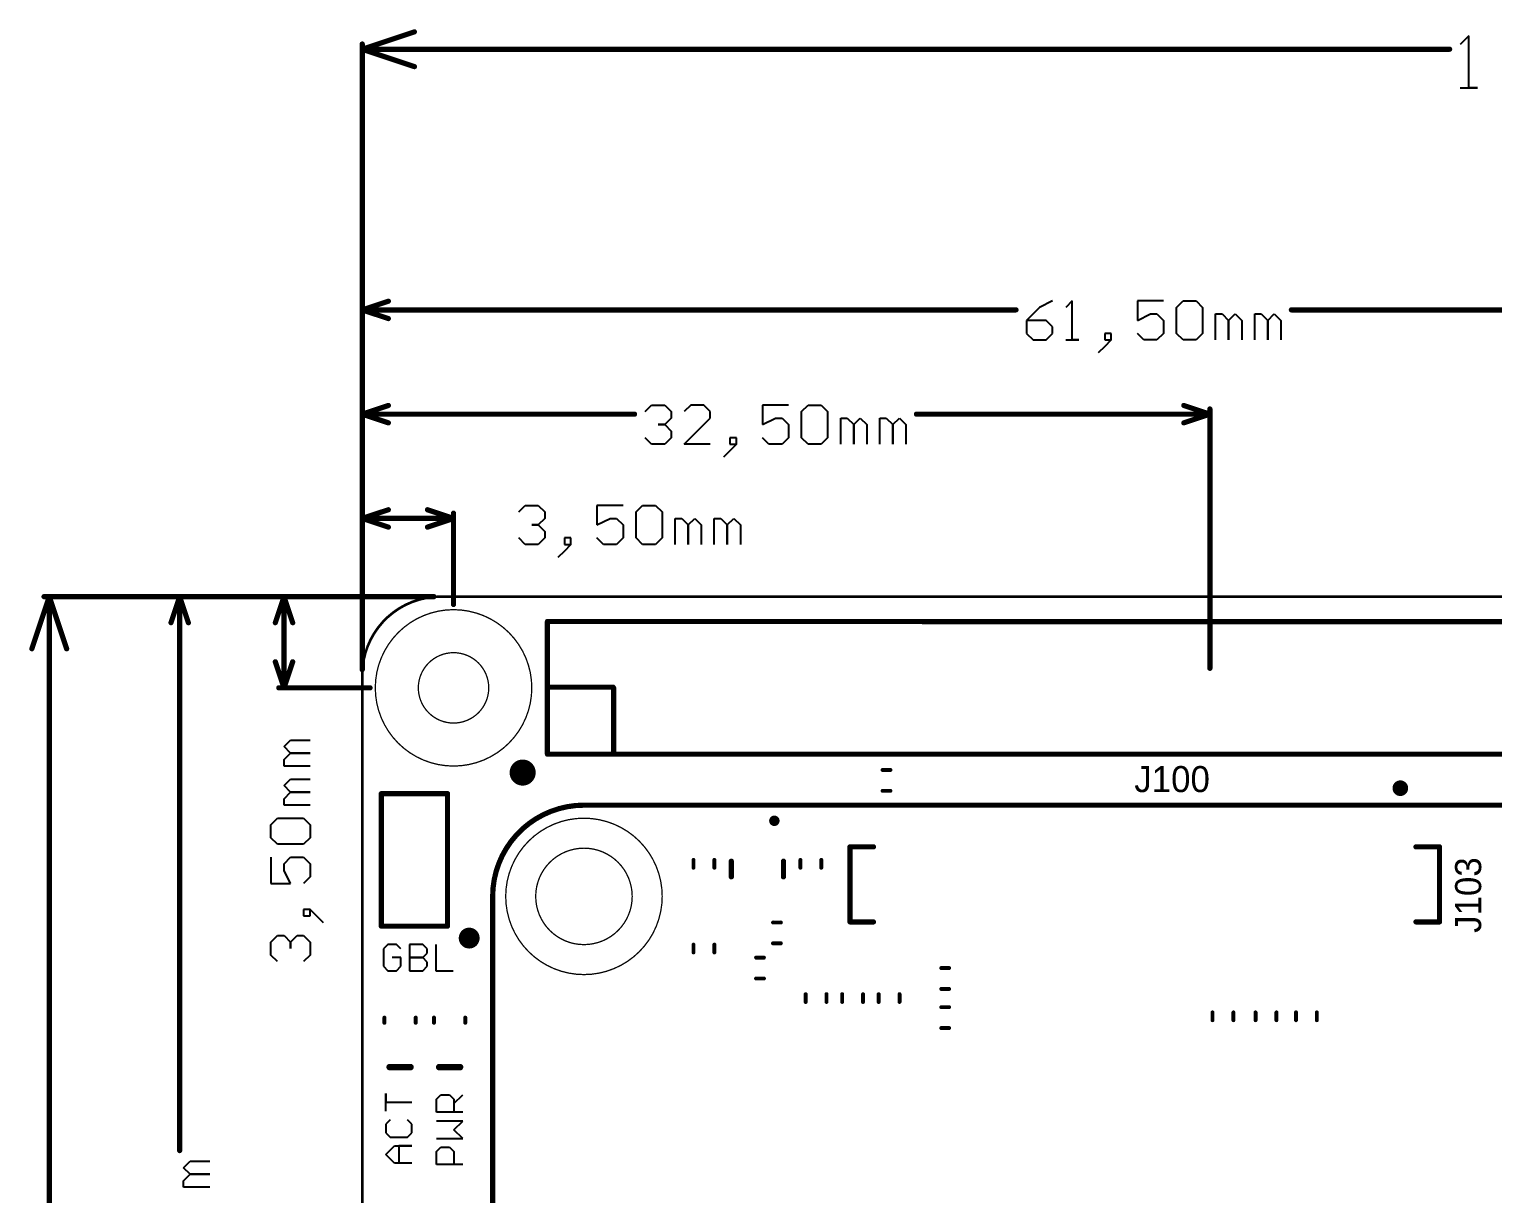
# Model space of a CAD drawing. Extents: x -13 to 144, y -25 to 122.
# Drawn here: x -12.8 to 43.3, y 77.1 to 121.8 of the extents above; entities that cross this region are included whole.
import ezdxf

# ---------------------------------------------------------------- set-up
doc = ezdxf.new("R2010")
doc.units = 0
doc.layers.get('0').update_dxf_attribs({"linetype": 'CONTINUOUS'})
for name, color, linetype in [('MECHANICAL1', 6, 'CONTINUOUS'), ('MECHANICAL10', 56, 'CONTINUOUS'), ('MECHANICAL15', 56, 'CONTINUOUS'), ('TOPOVERLAY', 2, 'CONTINUOUS')]:
    doc.layers.add(name, color=color, linetype=linetype)

# ---------------------------------------------------------------- blocks, each defined once
blk = doc.blocks.new('MOD_RPI_CM4_P40_C150_A2_17')
at = {"layer": 'TOPOVERLAY', "const_width": 0.2}
for points in [[(-20, 24, -0.414214), (-16.5, 27.5)], [(16.5, 27.5, -0.414214), (20, 24)], [(-16.5, -27.5, -0.414214), (-20, -24)], [(20, -24, -0.414214), (16.5, -27.5)]]:
    blk.add_lwpolyline(points, format="xyb", dxfattribs=at)
for points in [[(16.5, 27.5), (-16.5, 27.5)], [(-20, 24), (-20, -24)], [(20, 24), (20, -24)], [(-18.4, 13.8), (-18.4, 12.9)], [(-18.4, 13.8), (-15.52, 13.8)], [(-15.52, 13.8), (-15.52, 12.9)], [(15.52, 13.8), (18.4, 13.8)], [(15.52, 13.8), (15.52, 12.9)], [(18.4, 13.8), (18.4, 12.9)], [(-18.4, -7.9), (-18.4, -8.8)], [(-15.52, -7.9), (-15.52, -8.8)], [(15.52, -7.9), (15.52, -8.8)], [(18.4, -7.9), (18.4, -8.8)], [(-18.4, -8.8), (-15.52, -8.8)], [(15.52, -8.8), (18.4, -8.8)], [(16.5, -27.5), (-16.5, -27.5)]]:
    blk.add_lwpolyline(points, dxfattribs=at)
at = {"layer": 'TOPOVERLAY'}
for points, const_width in [([(-16.55, 27.5, 1), (-16.45, 27.5, 1)], 0.1), ([(-16.55, 27.5, 1), (-16.45, 27.5, 1)], 0.1), ([(16.45, 27.5, 1), (16.55, 27.5, 1)], 0.1), ([(16.45, 27.5, 1), (16.55, 27.5, 1)], 0.1), ([(-20.05, 24, 1), (-19.95, 24, 1)], 0.1), ([(-20.05, 24, 1), (-19.95, 24, 1)], 0.1), ([(19.95, 24, 1), (20.05, 24, 1)], 0.1), ([(19.95, 24, 1), (20.05, 24, 1)], 0.1), ([(-18.45, 13.8, 1), (-18.35, 13.8, 1)], 0.1), ([(-18.45, 13.8, 1), (-18.35, 13.8, 1)], 0.1), ([(-15.57, 13.8, 1), (-15.47, 13.8, 1)], 0.1), ([(-15.57, 13.8, 1), (-15.47, 13.8, 1)], 0.1), ([(15.47, 13.8, 1), (15.57, 13.8, 1)], 0.1), ([(15.47, 13.8, 1), (15.57, 13.8, 1)], 0.1), ([(18.35, 13.8, 1), (18.45, 13.8, 1)], 0.1), ([(18.35, 13.8, 1), (18.45, 13.8, 1)], 0.1), ([(-18.45, 12.9, 1), (-18.35, 12.9, 1)], 0.1), ([(-15.57, 12.9, 1), (-15.47, 12.9, 1)], 0.1), ([(15.47, 12.9, 1), (15.57, 12.9, 1)], 0.1), ([(18.35, 12.9, 1), (18.45, 12.9, 1)], 0.1), ([(20.8, -7.3, 1), (20.5, -7.3, 1)], 0.3), ([(20.425, -7.3, 1), (20.575, -7.3, 1)], 0.15), ([(20.725, -7.3, 1), (20.875, -7.3, 1)], 0.15), ([(-18.45, -7.9, 1), (-18.35, -7.9, 1)], 0.1), ([(-15.57, -7.9, 1), (-15.47, -7.9, 1)], 0.1), ([(15.47, -7.9, 1), (15.57, -7.9, 1)], 0.1), ([(18.35, -7.9, 1), (18.45, -7.9, 1)], 0.1), ([(-18.45, -8.8, 1), (-18.35, -8.8, 1)], 0.1), ([(-18.45, -8.8, 1), (-18.35, -8.8, 1)], 0.1), ([(-15.57, -8.8, 1), (-15.47, -8.8, 1)], 0.1), ([(-15.57, -8.8, 1), (-15.47, -8.8, 1)], 0.1), ([(15.47, -8.8, 1), (15.57, -8.8, 1)], 0.1), ([(15.47, -8.8, 1), (15.57, -8.8, 1)], 0.1), ([(18.35, -8.8, 1), (18.45, -8.8, 1)], 0.1), ([(18.35, -8.8, 1), (18.45, -8.8, 1)], 0.1), ([(-20.05, -24, 1), (-19.95, -24, 1)], 0.1), ([(-20.05, -24, 1), (-19.95, -24, 1)], 0.1), ([(19.95, -24, 1), (20.05, -24, 1)], 0.1), ([(19.95, -24, 1), (20.05, -24, 1)], 0.1), ([(-16.55, -27.5, 1), (-16.45, -27.5, 1)], 0.1), ([(-16.55, -27.5, 1), (-16.45, -27.5, 1)], 0.1), ([(16.45, -27.5, 1), (16.55, -27.5, 1)], 0.1), ([(16.45, -27.5, 1), (16.55, -27.5, 1)], 0.1)]:
    blk.add_lwpolyline(points, format="xyb", close=True, dxfattribs=dict(at, const_width=const_width))
blk = doc.blocks.new('ICC_SOT363_SC70_6_TSSOP6_P')
at = {"layer": 'TOPOVERLAY', "const_width": 0.2}
for points in [[(-1, 0.3), (-1, -0.3)], [(1, 0.3), (1, -0.3)]]:
    blk.add_lwpolyline(points, dxfattribs=at)
at = {"layer": 'TOPOVERLAY'}
for points, const_width in [([(-1.05, 0.3, 1), (-0.95, 0.3, 1)], 0.1), ([(0.95, 0.3, 1), (1.05, 0.3, 1)], 0.1), ([(-1.05, -0.3, 1), (-0.95, -0.3, 1)], 0.1), ([(0.95, -0.3, 1), (1.05, -0.3, 1)], 0.1), ([(-0.55, -1.85, 1), (-0.75, -1.85, 1)], 0.2), ([(-0.8, -1.85, 1), (-0.7, -1.85, 1)], 0.1), ([(-0.6, -1.85, 1), (-0.5, -1.85, 1)], 0.1)]:
    blk.add_lwpolyline(points, format="xyb", close=True, dxfattribs=dict(at, const_width=const_width))
blk = doc.blocks.new('RES_0603_R_140')
at = {"layer": 'TOPOVERLAY', "const_width": 0.15}
for points in [[(0.15, 0.4), (-0.15, 0.4)], [(0.15, -0.4), (-0.15, -0.4)]]:
    blk.add_lwpolyline(points, dxfattribs=at)
at = {"layer": 'TOPOVERLAY', "const_width": 0.075}
for points in [[(-0.188, 0.4, 1), (-0.112, 0.4, 1)], [(0.112, 0.4, 1), (0.188, 0.4, 1)], [(-0.188, -0.4, 1), (-0.112, -0.4, 1)], [(0.112, -0.4, 1), (0.188, -0.4, 1)]]:
    blk.add_lwpolyline(points, format="xyb", close=True, dxfattribs=at)
blk = doc.blocks.new('RES_0603_R_146')
at = {"layer": 'TOPOVERLAY', "const_width": 0.15}
for points in [[(-0.15, 0.4), (0.15, 0.4)], [(-0.15, -0.4), (0.15, -0.4)]]:
    blk.add_lwpolyline(points, dxfattribs=at)
at = {"layer": 'TOPOVERLAY', "const_width": 0.075}
for points in [[(-0.188, 0.4, 1), (-0.112, 0.4, 1)], [(0.112, 0.4, 1), (0.188, 0.4, 1)], [(-0.188, -0.4, 1), (-0.112, -0.4, 1)], [(0.112, -0.4, 1), (0.188, -0.4, 1)]]:
    blk.add_lwpolyline(points, format="xyb", close=True, dxfattribs=at)
blk = doc.blocks.new('RES_0603_R_147')
at = {"layer": 'TOPOVERLAY', "const_width": 0.15}
for points in [[(-0.15, 0.4), (0.15, 0.4)], [(-0.15, -0.4), (0.15, -0.4)]]:
    blk.add_lwpolyline(points, dxfattribs=at)
at = {"layer": 'TOPOVERLAY', "const_width": 0.075}
for points in [[(-0.188, 0.4, 1), (-0.112, 0.4, 1)], [(0.112, 0.4, 1), (0.188, 0.4, 1)], [(-0.188, -0.4, 1), (-0.112, -0.4, 1)], [(0.112, -0.4, 1), (0.188, -0.4, 1)]]:
    blk.add_lwpolyline(points, format="xyb", close=True, dxfattribs=at)
blk = doc.blocks.new('RES_0603_R_150')
at = {"layer": 'TOPOVERLAY', "const_width": 0.15}
for points in [[(-0.15, 0.4), (0.15, 0.4)], [(-0.15, -0.4), (0.15, -0.4)]]:
    blk.add_lwpolyline(points, dxfattribs=at)
at = {"layer": 'TOPOVERLAY', "const_width": 0.075}
for points in [[(-0.188, 0.4, 1), (-0.112, 0.4, 1)], [(0.112, 0.4, 1), (0.188, 0.4, 1)], [(-0.188, -0.4, 1), (-0.112, -0.4, 1)], [(0.112, -0.4, 1), (0.188, -0.4, 1)]]:
    blk.add_lwpolyline(points, format="xyb", close=True, dxfattribs=at)
blk = doc.blocks.new('RES_0603_R_151')
at = {"layer": 'TOPOVERLAY', "const_width": 0.15}
for points in [[(-0.15, 0.4), (0.15, 0.4)], [(-0.15, -0.4), (0.15, -0.4)]]:
    blk.add_lwpolyline(points, dxfattribs=at)
at = {"layer": 'TOPOVERLAY', "const_width": 0.075}
for points in [[(-0.188, 0.4, 1), (-0.112, 0.4, 1)], [(0.112, 0.4, 1), (0.188, 0.4, 1)], [(-0.188, -0.4, 1), (-0.112, -0.4, 1)], [(0.112, -0.4, 1), (0.188, -0.4, 1)]]:
    blk.add_lwpolyline(points, format="xyb", close=True, dxfattribs=at)
blk = doc.blocks.new('RES_0603_R_152')
at = {"layer": 'TOPOVERLAY', "const_width": 0.15}
for points in [[(-0.15, 0.4), (0.15, 0.4)], [(-0.15, -0.4), (0.15, -0.4)]]:
    blk.add_lwpolyline(points, dxfattribs=at)
at = {"layer": 'TOPOVERLAY', "const_width": 0.075}
for points in [[(-0.188, 0.4, 1), (-0.112, 0.4, 1)], [(0.112, 0.4, 1), (0.188, 0.4, 1)], [(-0.188, -0.4, 1), (-0.112, -0.4, 1)], [(0.112, -0.4, 1), (0.188, -0.4, 1)]]:
    blk.add_lwpolyline(points, format="xyb", close=True, dxfattribs=at)
blk = doc.blocks.new('RES_0603_R_153')
at = {"layer": 'TOPOVERLAY', "const_width": 0.15}
for points in [[(0.15, 0.4), (-0.15, 0.4)], [(0.15, -0.4), (-0.15, -0.4)]]:
    blk.add_lwpolyline(points, dxfattribs=at)
at = {"layer": 'TOPOVERLAY', "const_width": 0.075}
for points in [[(-0.188, 0.4, 1), (-0.112, 0.4, 1)], [(0.112, 0.4, 1), (0.188, 0.4, 1)], [(-0.188, -0.4, 1), (-0.112, -0.4, 1)], [(0.112, -0.4, 1), (0.188, -0.4, 1)]]:
    blk.add_lwpolyline(points, format="xyb", close=True, dxfattribs=at)
blk = doc.blocks.new('RES_0603_R_154')
at = {"layer": 'TOPOVERLAY', "const_width": 0.15}
for points in [[(0.15, 0.4), (-0.15, 0.4)], [(0.15, -0.4), (-0.15, -0.4)]]:
    blk.add_lwpolyline(points, dxfattribs=at)
at = {"layer": 'TOPOVERLAY', "const_width": 0.075}
for points in [[(-0.188, 0.4, 1), (-0.112, 0.4, 1)], [(0.112, 0.4, 1), (0.188, 0.4, 1)], [(-0.188, -0.4, 1), (-0.112, -0.4, 1)], [(0.112, -0.4, 1), (0.188, -0.4, 1)]]:
    blk.add_lwpolyline(points, format="xyb", close=True, dxfattribs=at)
blk = doc.blocks.new('LED_0805_GRN_R_159')
at = {"layer": 'TOPOVERLAY'}
for points, const_width in [([(-0.1, 0.6), (0.1, 0.6)], 0.15), ([(-1.8, 0.4), (-1.8, -0.4)], 0.25), ([(-0.1, -0.6), (0.1, -0.6)], 0.15)]:
    blk.add_lwpolyline(points, dxfattribs=dict(at, const_width=const_width))
for points, const_width in [([(-0.138, 0.6, 1), (-0.062, 0.6, 1)], 0.075), ([(0.062, 0.6, 1), (0.138, 0.6, 1)], 0.075), ([(-1.862, 0.4, 1), (-1.737, 0.4, 1)], 0.125), ([(-1.862, -0.4, 1), (-1.737, -0.4, 1)], 0.125), ([(-0.138, -0.6, 1), (-0.062, -0.6, 1)], 0.075), ([(0.062, -0.6, 1), (0.138, -0.6, 1)], 0.075)]:
    blk.add_lwpolyline(points, format="xyb", close=True, dxfattribs=dict(at, const_width=const_width))
blk = doc.blocks.new('LED_0805_RED_R_160')
at = {"layer": 'TOPOVERLAY'}
for points, const_width in [([(-0.1, 0.6), (0.1, 0.6)], 0.15), ([(-1.8, 0.4), (-1.8, -0.4)], 0.25), ([(-0.1, -0.6), (0.1, -0.6)], 0.15)]:
    blk.add_lwpolyline(points, dxfattribs=dict(at, const_width=const_width))
for points, const_width in [([(-0.138, 0.6, 1), (-0.062, 0.6, 1)], 0.075), ([(0.062, 0.6, 1), (0.138, 0.6, 1)], 0.075), ([(-1.862, 0.4, 1), (-1.737, 0.4, 1)], 0.125), ([(-1.862, -0.4, 1), (-1.737, -0.4, 1)], 0.125), ([(-0.138, -0.6, 1), (-0.062, -0.6, 1)], 0.075), ([(0.062, -0.6, 1), (0.138, -0.6, 1)], 0.075)]:
    blk.add_lwpolyline(points, format="xyb", close=True, dxfattribs=dict(at, const_width=const_width))
blk = doc.blocks.new('CON_HDR_P254_2X20M_STR_164')
at = {"layer": 'TOPOVERLAY', "const_width": 0.2}
for points in [[(-25.4, 2.545), (25.4, 2.54)], [(-25.4, -2.545), (-25.4, 2.545)], [(25.4, -2.545), (25.4, 2.535)], [(-25.38, 0.025), (-22.88, 0.025)], [(-22.86, -2.545), (-22.86, -0.005)], [(-25.4, -2.545), (25.4, -2.545)]]:
    blk.add_lwpolyline(points, dxfattribs=at)
at = {"layer": 'TOPOVERLAY'}
for points, const_width in [([(-25.45, 2.545, 1), (-25.35, 2.545, 1)], 0.1), ([(-25.45, 2.545, 1), (-25.35, 2.545, 1)], 0.1), ([(25.35, 2.54, 1), (25.45, 2.54, 1)], 0.1), ([(25.35, 2.535, 1), (25.45, 2.535, 1)], 0.1), ([(-25.43, 0.025, 1), (-25.33, 0.025, 1)], 0.1), ([(-22.93, 0.025, 1), (-22.83, 0.025, 1)], 0.1), ([(-22.91, -0.005, 1), (-22.81, -0.005, 1)], 0.1), ([(-26.1, -3.25, 1), (-26.6, -3.25, 1)], 0.5), ([(-25.45, -2.545, 1), (-25.35, -2.545, 1)], 0.1), ([(-25.45, -2.545, 1), (-25.35, -2.545, 1)], 0.1), ([(-22.91, -2.545, 1), (-22.81, -2.545, 1)], 0.1), ([(25.35, -2.545, 1), (25.45, -2.545, 1)], 0.1), ([(25.35, -2.545, 1), (25.45, -2.545, 1)], 0.1), ([(-26.725, -3.25, 1), (-26.475, -3.25, 1)], 0.25), ([(-26.225, -3.25, 1), (-25.975, -3.25, 1)], 0.25)]:
    blk.add_lwpolyline(points, format="xyb", close=True, dxfattribs=dict(at, const_width=const_width))
blk = doc.blocks.new('CON_HDR_P254_1X02_STR_165')
at = {"layer": 'TOPOVERLAY', "const_width": 0.2}
for points in [[(-2.54, 1.27), (2.54, 1.27)], [(-2.54, 1.27), (-2.54, -1.27)], [(2.54, 1.27), (2.54, -1.27)], [(-2.54, -1.27), (2.54, -1.27)]]:
    blk.add_lwpolyline(points, dxfattribs=at)
at = {"layer": 'TOPOVERLAY'}
for points, const_width in [([(-2.59, 1.27, 1), (-2.49, 1.27, 1)], 0.1), ([(-2.59, 1.27, 1), (-2.49, 1.27, 1)], 0.1), ([(2.49, 1.27, 1), (2.59, 1.27, 1)], 0.1), ([(2.49, 1.27, 1), (2.59, 1.27, 1)], 0.1), ([(-2.59, -1.27, 1), (-2.49, -1.27, 1)], 0.1), ([(-2.59, -1.27, 1), (-2.49, -1.27, 1)], 0.1), ([(2.49, -1.27, 1), (2.59, -1.27, 1)], 0.1), ([(2.49, -1.27, 1), (2.59, -1.27, 1)], 0.1), ([(-2.8, -2.1, 1), (-3.2, -2.1, 1)], 0.4), ([(-3.3, -2.1, 1), (-3.1, -2.1, 1)], 0.2), ([(-2.9, -2.1, 1), (-2.7, -2.1, 1)], 0.2)]:
    blk.add_lwpolyline(points, format="xyb", close=True, dxfattribs=dict(at, const_width=const_width))
blk = doc.blocks.new('CAP_0603_R_197')
at = {"layer": 'TOPOVERLAY', "const_width": 0.15}
for points in [[(0.15, 0.4), (-0.15, 0.4)], [(0.15, -0.4), (-0.15, -0.4)]]:
    blk.add_lwpolyline(points, dxfattribs=at)
at = {"layer": 'TOPOVERLAY', "const_width": 0.075}
for points in [[(-0.188, 0.4, 1), (-0.112, 0.4, 1)], [(0.112, 0.4, 1), (0.188, 0.4, 1)], [(-0.188, -0.4, 1), (-0.112, -0.4, 1)], [(0.112, -0.4, 1), (0.188, -0.4, 1)]]:
    blk.add_lwpolyline(points, format="xyb", close=True, dxfattribs=at)
blk = doc.blocks.new('RES_0603_R_203')
at = {"layer": 'TOPOVERLAY', "const_width": 0.15}
for points in [[(0.15, 0.4), (-0.15, 0.4)], [(0.15, -0.4), (-0.15, -0.4)]]:
    blk.add_lwpolyline(points, dxfattribs=at)
at = {"layer": 'TOPOVERLAY', "const_width": 0.075}
for points in [[(-0.188, 0.4, 1), (-0.112, 0.4, 1)], [(0.112, 0.4, 1), (0.188, 0.4, 1)], [(-0.188, -0.4, 1), (-0.112, -0.4, 1)], [(0.112, -0.4, 1), (0.188, -0.4, 1)]]:
    blk.add_lwpolyline(points, format="xyb", close=True, dxfattribs=at)
blk = doc.blocks.new('RES_0603_R_217')
at = {"layer": 'TOPOVERLAY', "const_width": 0.15}
for points in [[(0.15, 0.4), (-0.15, 0.4)], [(0.15, -0.4), (-0.15, -0.4)]]:
    blk.add_lwpolyline(points, dxfattribs=at)
at = {"layer": 'TOPOVERLAY', "const_width": 0.075}
for points in [[(-0.188, 0.4, 1), (-0.112, 0.4, 1)], [(0.112, 0.4, 1), (0.188, 0.4, 1)], [(-0.188, -0.4, 1), (-0.112, -0.4, 1)], [(0.112, -0.4, 1), (0.188, -0.4, 1)]]:
    blk.add_lwpolyline(points, format="xyb", close=True, dxfattribs=at)
blk = doc.blocks.new('RES_0603_R_222')
at = {"layer": 'TOPOVERLAY', "const_width": 0.15}
for points in [[(0.15, 0.4), (-0.15, 0.4)], [(0.15, -0.4), (-0.15, -0.4)]]:
    blk.add_lwpolyline(points, dxfattribs=at)
at = {"layer": 'TOPOVERLAY', "const_width": 0.075}
for points in [[(-0.188, 0.4, 1), (-0.112, 0.4, 1)], [(0.112, 0.4, 1), (0.188, 0.4, 1)], [(-0.188, -0.4, 1), (-0.112, -0.4, 1)], [(0.112, -0.4, 1), (0.188, -0.4, 1)]]:
    blk.add_lwpolyline(points, format="xyb", close=True, dxfattribs=at)
blk = doc.blocks.new('RES_0603_R_224')
at = {"layer": 'TOPOVERLAY', "const_width": 0.15}
for points in [[(0.15, 0.4), (-0.15, 0.4)], [(0.15, -0.4), (-0.15, -0.4)]]:
    blk.add_lwpolyline(points, dxfattribs=at)
at = {"layer": 'TOPOVERLAY', "const_width": 0.075}
for points in [[(-0.188, 0.4, 1), (-0.112, 0.4, 1)], [(0.112, 0.4, 1), (0.188, 0.4, 1)], [(-0.188, -0.4, 1), (-0.112, -0.4, 1)], [(0.112, -0.4, 1), (0.188, -0.4, 1)]]:
    blk.add_lwpolyline(points, format="xyb", close=True, dxfattribs=at)
blk = doc.blocks.new('CAP_0603_R_225')
at = {"layer": 'TOPOVERLAY', "const_width": 0.15}
for points in [[(0.15, 0.4), (-0.15, 0.4)], [(0.15, -0.4), (-0.15, -0.4)]]:
    blk.add_lwpolyline(points, dxfattribs=at)
at = {"layer": 'TOPOVERLAY', "const_width": 0.075}
for points in [[(-0.188, 0.4, 1), (-0.112, 0.4, 1)], [(0.112, 0.4, 1), (0.188, 0.4, 1)], [(-0.188, -0.4, 1), (-0.112, -0.4, 1)], [(0.112, -0.4, 1), (0.188, -0.4, 1)]]:
    blk.add_lwpolyline(points, format="xyb", close=True, dxfattribs=at)

msp = doc.modelspace()

# ---------------------------------------------------------------- linework, layer by layer
at = {"layer": 'MECHANICAL1', "const_width": 0.1}
msp.add_lwpolyline([(0, 97, -0.414214), (3, 100)], format="xyb", dxfattribs=at)
for points in [[(3, 100), (97, 100)], [(0, 97), (0, 3)]]:
    msp.add_lwpolyline(points, dxfattribs=at)
at = {"layer": 'MECHANICAL1', "const_width": 0.05}
for points in [[(2.975, 100, 1), (3.025, 100, 1)], [(2.975, 100, 1), (3.025, 100, 1)], [(-0.025, 97, 1), (0.025, 97, 1)], [(-0.025, 97, 1), (0.025, 97, 1)]]:
    msp.add_lwpolyline(points, format="xyb", close=True, dxfattribs=at)
at = {"layer": 'MECHANICAL10'}
for p, q in [((42.429, 121.514), (42.096, 121.181)), ((42.429, 119.515), (42.429, 121.514)), ((42.096, 119.515), (42.762, 119.515)), ((42.762, 119.515), (42.429, 119.515))]:
    msp.add_line(p, q, dxfattribs=at)
at = {"layer": 'MECHANICAL10', "const_width": 0.2}
for points in [[(0, 121), (2, 121.667)], [(0, 97.25), (0, 121.2)], [(0, 121), (2, 120.333)], [(0, 121), (41.69, 121)], [(-12.667, 98), (-12, 100)], [(-12.2, 100), (2.75, 100)], [(-12, 100), (-11.333, 98)], [(-12, 57.498), (-12, 100)]]:
    msp.add_lwpolyline(points, dxfattribs=at)
at = {"layer": 'MECHANICAL10', "const_width": 0.1}
for points in [[(1.95, 121.667, 1), (2.05, 121.667, 1)], [(-0.05, 121.2, 1), (0.05, 121.2, 1)], [(-0.05, 121, 1), (0.05, 121, 1)], [(-0.05, 121, 1), (0.05, 121, 1)], [(-0.05, 121, 1), (0.05, 121, 1)], [(41.64, 121, 1), (41.74, 121, 1)], [(1.95, 120.333, 1), (2.05, 120.333, 1)], [(-12.25, 100, 1), (-12.15, 100, 1)], [(-12.05, 100, 1), (-11.95, 100, 1)], [(-12.05, 100, 1), (-11.95, 100, 1)], [(-12.05, 100, 1), (-11.95, 100, 1)], [(2.7, 100, 1), (2.8, 100, 1)], [(-12.717, 98, 1), (-12.617, 98, 1)], [(-11.383, 98, 1), (-11.283, 98, 1)], [(-0.05, 97.25, 1), (0.05, 97.25, 1)]]:
    msp.add_lwpolyline(points, format="xyb", close=True, dxfattribs=at)
at = {"layer": 'MECHANICAL15'}
for p, q in [((25.97, 111.098), (25.47, 110.598)), ((26.47, 111.347), (25.97, 111.098)), ((27.22, 111.347), (26.97, 111.098)), ((27.22, 109.848), (27.22, 111.347)), ((30.718, 111.347), (29.719, 111.347)), ((29.719, 111.347), (29.719, 110.598)), ((31.218, 111.098), (31.468, 111.347)), ((31.218, 110.098), (31.218, 111.098)), ((31.468, 111.347), (31.968, 111.347)), ((31.968, 111.347), (32.218, 111.098)), ((32.218, 111.098), (32.218, 110.098)), ((25.47, 110.598), (25.47, 110.098)), ((26.22, 110.598), (25.47, 110.598)), ((26.47, 110.348), (26.22, 110.598)), ((29.719, 110.598), (30.219, 110.848)), ((30.219, 110.848), (30.469, 110.848)), ((30.469, 110.848), (30.718, 110.598)), ((30.718, 110.598), (30.718, 110.098)), ((32.718, 109.848), (32.718, 110.848)), ((32.718, 110.848), (32.968, 110.848)), ((32.968, 110.848), (33.218, 110.598)), ((33.218, 110.598), (33.468, 110.848)), ((33.218, 110.598), (33.218, 109.848)), ((33.218, 109.848), (33.218, 110.598)), ((33.468, 110.848), (33.718, 110.598)), ((33.718, 110.598), (33.718, 109.848)), ((34.217, 109.848), (34.217, 110.848)), ((34.217, 110.848), (34.467, 110.848)), ((34.467, 110.848), (34.717, 110.598)), ((34.717, 110.598), (34.967, 110.848)), ((34.717, 110.598), (34.717, 109.848)), ((34.717, 109.848), (34.717, 110.598)), ((34.967, 110.848), (35.217, 110.598)), ((35.217, 110.598), (35.217, 109.848)), ((25.47, 110.098), (25.72, 109.848)), ((26.22, 109.848), (26.47, 110.098)), ((26.47, 110.098), (26.47, 110.348)), ((28.719, 110.098), (28.469, 110.098)), ((28.469, 110.098), (28.469, 109.848)), ((28.719, 109.848), (28.719, 110.098)), ((29.969, 109.848), (29.719, 110.098)), ((30.718, 110.098), (30.469, 109.848)), ((31.468, 109.848), (31.218, 110.098)), ((32.218, 110.098), (31.968, 109.848)), ((25.72, 109.848), (26.22, 109.848)), ((26.97, 109.848), (27.47, 109.848)), ((27.47, 109.848), (27.22, 109.848)), ((28.469, 109.598), (28.219, 109.348)), ((28.469, 109.598), (28.719, 109.848)), ((28.469, 109.848), (28.719, 109.848)), ((28.719, 109.848), (28.469, 109.598)), ((30.469, 109.848), (29.969, 109.848)), ((31.968, 109.848), (31.468, 109.848)), ((10.845, 107.098), (11.095, 107.347)), ((11.095, 107.347), (11.595, 107.347)), ((11.595, 107.347), (11.845, 107.098)), ((12.595, 107.347), (12.345, 107.098)), ((13.094, 107.347), (12.595, 107.347)), ((13.344, 107.098), (13.094, 107.347)), ((16.343, 107.347), (15.344, 107.347)), ((15.344, 107.347), (15.344, 106.598)), ((16.843, 107.098), (17.093, 107.347)), ((17.093, 107.347), (17.593, 107.347)), ((17.593, 107.347), (17.843, 107.098)), ((11.845, 106.848), (11.595, 106.598)), ((11.845, 107.098), (11.845, 106.848)), ((12.345, 105.848), (13.344, 106.848)), ((13.344, 106.848), (13.344, 107.098)), ((15.344, 106.598), (15.844, 106.848)), ((15.844, 106.848), (16.094, 106.848)), ((16.094, 106.848), (16.343, 106.598)), ((16.843, 106.098), (16.843, 107.098)), ((17.843, 107.098), (17.843, 106.098)), ((18.343, 105.848), (18.343, 106.848)), ((18.343, 106.848), (18.593, 106.848)), ((18.593, 106.848), (18.843, 106.598)), ((18.843, 106.598), (19.093, 106.848)), ((19.093, 106.848), (19.342, 106.598)), ((19.842, 105.848), (19.842, 106.848)), ((19.842, 106.848), (20.092, 106.848)), ((20.092, 106.848), (20.342, 106.598)), ((20.342, 106.598), (20.592, 106.848)), ((20.592, 106.848), (20.842, 106.598)), ((11.095, 105.848), (10.845, 106.098)), ((11.595, 106.598), (11.345, 106.598)), ((11.345, 106.598), (11.595, 106.598)), ((11.595, 106.598), (11.845, 106.348)), ((11.845, 106.098), (11.595, 105.848)), ((11.845, 106.348), (11.845, 106.098)), ((14.344, 106.098), (14.094, 106.098)), ((14.094, 106.098), (14.094, 105.848)), ((14.344, 105.848), (14.344, 106.098)), ((15.594, 105.848), (15.344, 106.098)), ((16.343, 106.098), (16.094, 105.848)), ((16.343, 106.598), (16.343, 106.098)), ((17.093, 105.848), (16.843, 106.098)), ((17.843, 106.098), (17.593, 105.848)), ((18.843, 106.598), (18.843, 105.848)), ((18.843, 105.848), (18.843, 106.598)), ((19.342, 106.598), (19.342, 105.848)), ((20.342, 106.598), (20.342, 105.848)), ((20.342, 105.848), (20.342, 106.598)), ((20.842, 106.598), (20.842, 105.848)), ((11.595, 105.848), (11.095, 105.848)), ((13.344, 105.848), (12.345, 105.848)), ((14.094, 105.598), (13.844, 105.348)), ((14.094, 105.598), (14.344, 105.848)), ((14.094, 105.848), (14.344, 105.848)), ((14.344, 105.848), (14.094, 105.598)), ((16.094, 105.848), (15.594, 105.848)), ((17.593, 105.848), (17.093, 105.848)), ((6, 103.25), (6.25, 103.5)), ((6.25, 103.5), (6.75, 103.5)), ((6.75, 103.5), (7, 103.25)), ((7, 103.25), (7, 103)), ((9.999, 103.5), (8.999, 103.5)), ((8.999, 103.5), (8.999, 102.75)), ((10.499, 103.25), (10.748, 103.5)), ((10.499, 102.25), (10.499, 103.25)), ((10.748, 103.5), (11.248, 103.5)), ((11.248, 103.5), (11.498, 103.25)), ((11.498, 103.25), (11.498, 102.25)), ((6.75, 102.75), (6.5, 102.75)), ((6.5, 102.75), (6.75, 102.75)), ((7, 103), (6.75, 102.75)), ((6.75, 102.75), (7, 102.5)), ((8.999, 102.75), (9.499, 103)), ((9.499, 103), (9.749, 103)), ((9.749, 103), (9.999, 102.75)), ((9.999, 102.75), (9.999, 102.25)), ((11.998, 102), (11.998, 103)), ((11.998, 103), (12.248, 103)), ((12.248, 103), (12.498, 102.75)), ((12.498, 102.75), (12.748, 103)), ((12.498, 102.75), (12.498, 102)), ((12.498, 102), (12.498, 102.75)), ((12.748, 103), (12.998, 102.75)), ((12.998, 102.75), (12.998, 102)), ((13.498, 102), (13.498, 103)), ((13.498, 103), (13.747, 103)), ((13.747, 103), (13.997, 102.75)), ((13.997, 102.75), (14.247, 103)), ((13.997, 102.75), (13.997, 102)), ((13.997, 102), (13.997, 102.75)), ((14.247, 103), (14.497, 102.75)), ((14.497, 102.75), (14.497, 102)), ((6.25, 102), (6, 102.25)), ((7, 102.25), (6.75, 102)), ((7, 102.5), (7, 102.25)), ((7.999, 102.25), (7.749, 102.25)), ((7.749, 102.25), (7.749, 102)), ((7.999, 102), (7.999, 102.25)), ((9.249, 102), (8.999, 102.25)), ((9.999, 102.25), (9.749, 102)), ((10.748, 102), (10.499, 102.25)), ((11.498, 102.25), (11.248, 102)), ((6.75, 102), (6.25, 102)), ((7.749, 101.75), (7.5, 101.5)), ((7.749, 101.75), (7.999, 102)), ((7.749, 102), (7.999, 102)), ((7.999, 102), (7.749, 101.75)), ((9.749, 102), (9.249, 102)), ((11.248, 102), (10.748, 102)), ((-3, 94.247), (-2.75, 94.497)), ((-2.75, 94.497), (-2, 94.497)), ((-2.75, 93.997), (-3, 94.247)), ((-3, 93.747), (-2.75, 93.997)), ((-3, 93.498), (-3, 93.747)), ((-2.75, 93.997), (-2, 93.997)), ((-2, 93.997), (-2.75, 93.997)), ((-2, 93.498), (-3, 93.498)), ((-3, 92.748), (-2.75, 92.998)), ((-2.75, 92.498), (-3, 92.748)), ((-2.75, 92.998), (-2, 92.998)), ((-3, 92.248), (-2.75, 92.498)), ((-3, 91.998), (-3, 92.248)), ((-2.75, 92.498), (-2, 92.498)), ((-2, 92.498), (-2.75, 92.498)), ((-3.5, 91.248), (-3.25, 91.498)), ((-3.25, 91.498), (-2.25, 91.498)), ((-2, 91.998), (-3, 91.998)), ((-2.25, 91.498), (-2, 91.248)), ((-3.5, 90.748), (-3.5, 91.248)), ((-2, 91.248), (-2, 90.748)), ((-3.25, 90.499), (-3.5, 90.748)), ((-2.25, 90.499), (-3.25, 90.499)), ((-2, 90.748), (-2.25, 90.499)), ((-3.5, 89.999), (-3.5, 88.999)), ((-3, 89.749), (-2.75, 89.999)), ((-2.75, 89.999), (-2.25, 89.999)), ((-2.25, 89.999), (-2, 89.749)), ((-3, 89.499), (-3, 89.749)), ((-2.75, 88.999), (-3, 89.499)), ((-2, 89.249), (-2.25, 88.999)), ((-2, 89.749), (-2, 89.249)), ((-3.5, 88.999), (-2.75, 88.999)), ((-2, 87.999), (-2.25, 87.999)), ((-2.25, 87.999), (-2.25, 87.749)), ((-2.25, 87.749), (-2, 87.749)), ((-1.75, 87.749), (-2, 87.999)), ((-2, 87.749), (-2, 87.999)), ((-2, 87.999), (-1.75, 87.749)), ((-1.75, 87.749), (-1.5, 87.5)), ((-3.5, 86.75), (-3.25, 87)), ((-3.25, 87), (-3, 87)), ((-3, 87), (-2.75, 86.75)), ((-2.75, 86.75), (-2.5, 87)), ((-2.5, 87), (-2.25, 87)), ((-2.25, 87), (-2, 86.75)), ((-3.5, 86.25), (-3.5, 86.75)), ((-2.75, 86.75), (-2.75, 86.5)), ((-2.75, 86.5), (-2.75, 86.75)), ((-2, 86.75), (-2, 86.25)), ((-3.25, 86), (-3.5, 86.25)), ((-2, 86.25), (-2.25, 86)), ((-6.848, 78.092), (-6.598, 78.342)), ((-6.598, 77.842), (-6.848, 78.092)), ((-6.598, 78.342), (-5.848, 78.342)), ((-6.848, 77.592), (-6.598, 77.842)), ((-6.848, 77.342), (-6.848, 77.592)), ((-6.598, 77.842), (-5.848, 77.842)), ((-5.848, 77.842), (-6.598, 77.842)), ((-5.848, 77.342), (-6.848, 77.342))]:
    msp.add_line(p, q, dxfattribs=at)
at = {"layer": 'MECHANICAL15', "const_width": 0.2}
for points in [[(0, 111), (1, 111.333)], [(0, 97.25), (0, 111.2)], [(0, 111), (25.064, 111)], [(0, 111), (1, 110.667)], [(35.623, 111), (61.5, 111)], [(0, 107), (1, 107.333)], [(0, 97.2), (0, 107.2)], [(31.5, 107.333), (32.5, 107)], [(32.5, 97.25), (32.5, 107.2)], [(0, 107), (10.439, 107)], [(0, 107), (1, 106.667)], [(21.248, 107), (32.5, 107)], [(31.5, 106.667), (32.5, 107)], [(0, 103), (1, 103.333)], [(0, 97.25), (0, 103.2)], [(2.5, 103.333), (3.5, 103)], [(3.5, 99.7), (3.5, 103.2)], [(0, 103), (1.75, 103)], [(0, 103), (1, 102.667)], [(1.75, 103), (3.5, 103)], [(2.5, 102.667), (3.5, 103)], [(-7.333, 99), (-7, 100)], [(-7.2, 100), (2.75, 100)], [(-7, 78.748), (-7, 100)], [(-7, 100), (-6.667, 99)], [(-3.333, 99), (-3, 100)], [(-3.2, 100), (2.75, 100)], [(-3, 98.25), (-3, 100)], [(-3, 100), (-2.667, 99)], [(-3, 96.5), (-3, 98.25)], [(-3.333, 97.5), (-3, 96.5)], [(-3, 96.5), (-2.667, 97.5)], [(-3.2, 96.5), (0.3, 96.5)]]:
    msp.add_lwpolyline(points, dxfattribs=at)
at = {"layer": 'MECHANICAL15'}
for points, const_width in [([(-0.05, 111.2, 1), (0.05, 111.2, 1)], 0.1), ([(-0.05, 111, 1), (0.05, 111, 1)], 0.1), ([(-0.05, 111, 1), (0.05, 111, 1)], 0.1), ([(-0.05, 111, 1), (0.05, 111, 1)], 0.1), ([(0.95, 111.333, 1), (1.05, 111.333, 1)], 0.1), ([(25.014, 111, 1), (25.114, 111, 1)], 0.1), ([(35.573, 111, 1), (35.673, 111, 1)], 0.1), ([(0.95, 110.667, 1), (1.05, 110.667, 1)], 0.1), ([(-0.05, 107.2, 1), (0.05, 107.2, 1)], 0.1), ([(0.95, 107.333, 1), (1.05, 107.333, 1)], 0.1), ([(31.45, 107.333, 1), (31.55, 107.333, 1)], 0.1), ([(32.45, 107.2, 1), (32.55, 107.2, 1)], 0.1), ([(-0.05, 107, 1), (0.05, 107, 1)], 0.1), ([(-0.05, 107, 1), (0.05, 107, 1)], 0.1), ([(-0.05, 107, 1), (0.05, 107, 1)], 0.1), ([(0.95, 106.667, 1), (1.05, 106.667, 1)], 0.1), ([(10.389, 107, 1), (10.489, 107, 1)], 0.1), ([(21.198, 107, 1), (21.298, 107, 1)], 0.1), ([(31.45, 106.667, 1), (31.55, 106.667, 1)], 0.1), ([(32.45, 107, 1), (32.55, 107, 1)], 0.1), ([(32.45, 107, 1), (32.55, 107, 1)], 0.1), ([(32.45, 107, 1), (32.55, 107, 1)], 0.1), ([(-0.05, 103.2, 1), (0.05, 103.2, 1)], 0.1), ([(0.95, 103.333, 1), (1.05, 103.333, 1)], 0.1), ([(2.45, 103.333, 1), (2.55, 103.333, 1)], 0.1), ([(3.45, 103.2, 1), (3.55, 103.2, 1)], 0.1), ([(-0.05, 103, 1), (0.05, 103, 1)], 0.1), ([(-0.05, 103, 1), (0.05, 103, 1)], 0.1), ([(-0.05, 103, 1), (0.05, 103, 1)], 0.1), ([(0.95, 102.667, 1), (1.05, 102.667, 1)], 0.1), ([(1.7, 103, 1), (1.8, 103, 1)], 0.1), ([(1.7, 103, 1), (1.8, 103, 1)], 0.1), ([(2.45, 102.667, 1), (2.55, 102.667, 1)], 0.1), ([(3.45, 103, 1), (3.55, 103, 1)], 0.1), ([(3.45, 103, 1), (3.55, 103, 1)], 0.1), ([(3.45, 103, 1), (3.55, 103, 1)], 0.1), ([(-7.25, 100, 1), (-7.15, 100, 1)], 0.1), ([(-7.05, 100, 1), (-6.95, 100, 1)], 0.1), ([(-7.05, 100, 1), (-6.95, 100, 1)], 0.1), ([(-7.05, 100, 1), (-6.95, 100, 1)], 0.1), ([(-3.25, 100, 1), (-3.15, 100, 1)], 0.1), ([(-3.05, 100, 1), (-2.95, 100, 1)], 0.1), ([(-3.05, 100, 1), (-2.95, 100, 1)], 0.1), ([(-3.05, 100, 1), (-2.95, 100, 1)], 0.1), ([(2.7, 100, 1), (2.8, 100, 1)], 0.1), ([(2.7, 100, 1), (2.8, 100, 1)], 0.1), ([(6.5, 96.5, 1), (0.5, 96.5, 1)], 0.05), ([(3.45, 99.7, 1), (3.55, 99.7, 1)], 0.1), ([(-7.383, 99, 1), (-7.283, 99, 1)], 0.1), ([(-6.717, 99, 1), (-6.617, 99, 1)], 0.1), ([(-3.383, 99, 1), (-3.283, 99, 1)], 0.1), ([(-2.717, 99, 1), (-2.617, 99, 1)], 0.1), ([(-3.05, 98.25, 1), (-2.95, 98.25, 1)], 0.1), ([(-3.05, 98.25, 1), (-2.95, 98.25, 1)], 0.1), ([(4.85, 96.5, 1), (2.15, 96.5, 1)], 0.05), ([(-3.383, 97.5, 1), (-3.283, 97.5, 1)], 0.1), ([(-2.717, 97.5, 1), (-2.617, 97.5, 1)], 0.1), ([(-0.05, 97.25, 1), (0.05, 97.25, 1)], 0.1), ([(-0.05, 97.25, 1), (0.05, 97.25, 1)], 0.1), ([(-0.05, 97.2, 1), (0.05, 97.2, 1)], 0.1), ([(32.45, 97.25, 1), (32.55, 97.25, 1)], 0.1), ([(-3.25, 96.5, 1), (-3.15, 96.5, 1)], 0.1), ([(-3.05, 96.5, 1), (-2.95, 96.5, 1)], 0.1), ([(-3.05, 96.5, 1), (-2.95, 96.5, 1)], 0.1), ([(-3.05, 96.5, 1), (-2.95, 96.5, 1)], 0.1), ([(0.25, 96.5, 1), (0.35, 96.5, 1)], 0.1), ([(0.488, 96.5, 1), (0.513, 96.5, 1)], 0.025), ([(2.138, 96.5, 1), (2.163, 96.5, 1)], 0.025), ([(4.838, 96.5, 1), (4.862, 96.5, 1)], 0.025), ([(6.488, 96.5, 1), (6.512, 96.5, 1)], 0.025), ([(11.5, 88.5, 1), (5.5, 88.5, 1)], 0.05), ([(10.35, 88.5, 1), (6.65, 88.5, 1)], 0.05), ([(5.488, 88.5, 1), (5.513, 88.5, 1)], 0.025), ([(6.638, 88.5, 1), (6.663, 88.5, 1)], 0.025), ([(10.338, 88.5, 1), (10.362, 88.5, 1)], 0.025), ([(11.488, 88.5, 1), (11.512, 88.5, 1)], 0.025), ([(-7.05, 78.748, 1), (-6.95, 78.748, 1)], 0.1)]:
    msp.add_lwpolyline(points, format="xyb", close=True, dxfattribs=dict(at, const_width=const_width))
at = {"layer": 'TOPOVERLAY'}
for p, q in [((0.984, 86.65), (0.817, 86.483)), ((0.817, 86.483), (0.817, 85.817)), ((1.317, 86.65), (0.984, 86.65)), ((1.484, 86.483), (1.317, 86.65)), ((1.817, 86.65), (1.817, 85.65)), ((2.317, 86.65), (1.817, 86.65)), ((2.483, 86.483), (2.317, 86.65)), ((2.483, 86.317), (2.483, 86.483)), ((2.816, 86.65), (2.816, 85.65)), ((1.484, 86.15), (1.15, 86.15)), ((1.484, 85.817), (1.484, 86.15)), ((2.317, 86.15), (1.817, 86.15)), ((1.817, 86.15), (2.317, 86.15)), ((2.317, 86.15), (2.483, 86.317)), ((2.483, 85.983), (2.317, 86.15)), ((2.483, 85.817), (2.483, 85.983)), ((0.817, 85.817), (0.984, 85.65)), ((0.984, 85.65), (1.317, 85.65)), ((1.317, 85.65), (1.484, 85.817)), ((1.817, 85.65), (2.317, 85.65)), ((2.317, 85.65), (2.483, 85.817)), ((2.816, 85.65), (3.483, 85.65)), ((0.9, 80.266), (0.9, 80.933)), ((0.9, 80.933), (0.9, 80.6)), ((2.85, 80.716), (3.017, 80.883)), ((3.017, 80.883), (3.35, 80.883)), ((3.35, 80.883), (3.517, 80.716)), ((3.517, 80.55), (3.85, 80.883)), ((0.9, 80.6), (1.9, 80.6)), ((2.85, 80.216), (2.85, 80.716)), ((3.517, 80.716), (3.517, 80.216)), ((1.067, 79.933), (0.9, 79.767)), ((0.9, 79.767), (0.9, 79.433)), ((1.9, 79.767), (1.733, 79.933)), ((1.9, 79.433), (1.9, 79.767)), ((3.85, 80.216), (2.85, 80.216)), ((3.85, 79.883), (2.85, 79.883)), ((3.517, 79.55), (3.85, 79.883)), ((0.9, 79.433), (1.067, 79.267)), ((1.067, 79.267), (1.733, 79.267)), ((1.733, 79.267), (1.9, 79.433)), ((2.85, 79.217), (3.85, 79.217)), ((3.85, 79.217), (3.517, 79.55)), ((0.9, 78.6), (1.233, 78.934)), ((1.233, 78.267), (0.9, 78.6)), ((1.233, 78.934), (1.9, 78.934)), ((1.9, 78.934), (1.4, 78.934)), ((1.4, 78.934), (1.4, 78.267)), ((2.85, 78.717), (3.017, 78.884)), ((2.85, 78.217), (2.85, 78.717)), ((3.017, 78.884), (3.35, 78.884)), ((3.35, 78.884), (3.517, 78.717)), ((3.517, 78.717), (3.517, 78.217)), ((1.9, 78.267), (1.233, 78.267)), ((3.85, 78.217), (2.85, 78.217))]:
    msp.add_line(p, q, dxfattribs=at)

# ---------------------------------------------------------------- block references
for name, p, rotation in [('CON_HDR_P254_2X20M_STR_164', (32.5, 96.5), 360), ('RES_0603_R_217', (20.1, 92.95), 180), ('MOD_RPI_CM4_P40_C150_A2_17', (32.5, 72), 90), ('CON_HDR_P254_1X02_STR_165', (2, 89.9), 90), ('ICC_SOT363_SC70_6_TSSOP6_P', (15.15, 89.55), 180), ('RES_0603_R_151', (13.1, 89.75), 90), ('RES_0603_R_150', (17.2, 89.75), 90), ('CAP_0603_R_197', (15.9, 87.1), 180), ('RES_0603_R_153', (13.1, 86.5), 270), ('RES_0603_R_154', (15.25, 85.75), 180), ('RES_0603_R_140', (17.4, 84.6), 270), ('CAP_0603_R_225', (18.8, 84.6), 270), ('RES_0603_R_203', (20.2, 84.6), 270), ('LED_0805_GRN_R_159', (1.45, 83.75), 90), ('LED_0805_RED_R_160', (3.35, 83.75), 90), ('RES_0603_R_224', (33, 83.9), 270), ('RES_0603_R_222', (34.65, 83.9), 270), ('RES_0603_R_152', (36.2, 83.9), 90)]:
    msp.add_blockref(name, p, dxfattribs=dict(rotation=rotation))
for name, p in [('RES_0603_R_147', (22.35, 85.35)), ('RES_0603_R_146', (22.35, 83.85))]:
    msp.add_blockref(name, p)

# ---------------------------------------------------------------- texts
msp.add_text('J100', height=1, dxfattribs=at).set_placement((29.6, 92.5))
msp.add_text('J103', height=1, rotation=90, dxfattribs=at).set_placement((42.9, 87.1))

doc.saveas('drawing.dxf')
